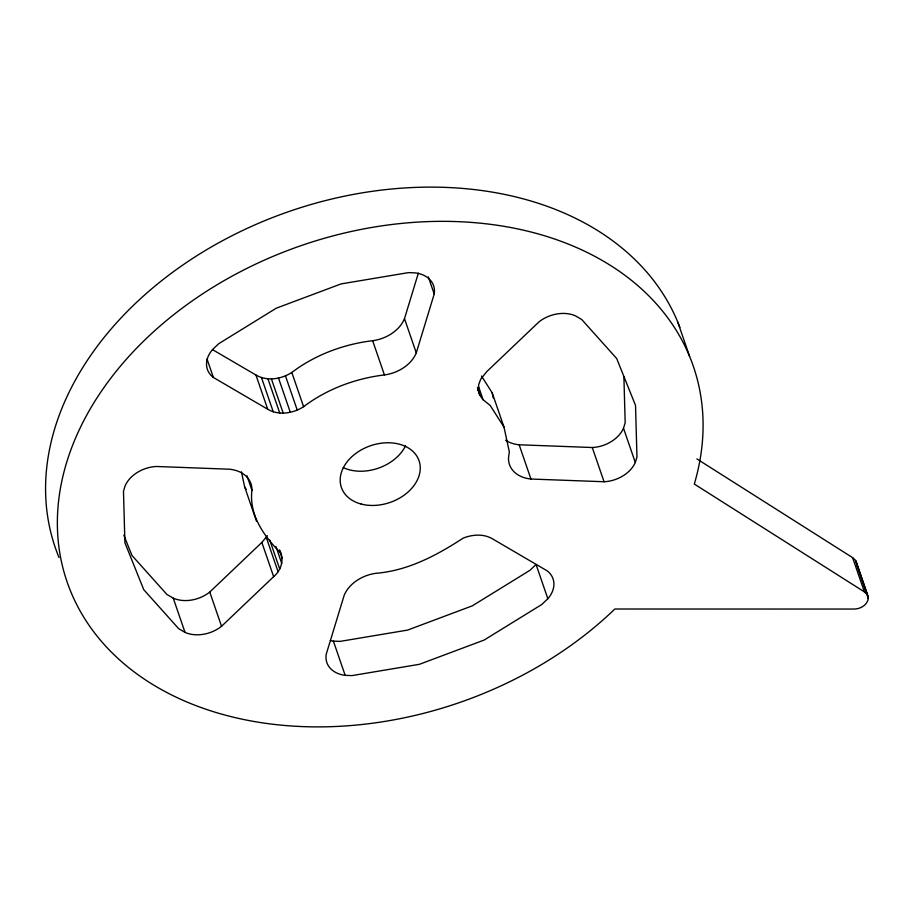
<?xml version="1.0" encoding="UTF-8"?>
<svg xmlns="http://www.w3.org/2000/svg" width="914" height="914" viewBox="0 0 914 914"><rect width="100%" height="100%" fill="white"/><g stroke="black" fill="none" stroke-linecap="round" stroke-linejoin="round"><path stroke-width="1.37" d="M280.587 552.913C264.146 536.347 248.848 515.096 251.933 490.281A33.441 24.415 -19 0 0 229.505 469.213L156.385 466.483A29.808 21.765 -19 0 0 125.149 485.757L123.481 491.229L124.921 542.79L143.749 589.679L178.698 628.695L185.028 632.397A29.808 21.765 -19 0 0 221.554 626.284L273.64 576.654C281.329 570.325 284.483 559.288 279.684 550.285M503.98 427.044L490.201 405.485L483.06 399.704L479.861 395.316L478.353 390.209L478.65 384.714L480.707 379.184L486.808 371.575L538.894 321.957A29.808 21.765 -19 0 1 575.42 315.833L581.75 319.534L616.699 358.551L635.527 405.439L636.967 457.011L635.299 462.484A29.808 21.765 -19 0 1 604.063 481.747L530.943 479.027A33.441 24.415 -19 0 1 508.504 457.948L509.315 451.802L503.98 427.044L492.189 392.814L481.484 376.042M868.3 598.499C867.226 605.354 859.971 609.238 853.482 609.055L614.859 609.01A331.165 241.799 -19 0 1 91.56 628.855A331.165 241.799 -19 0 1 343.047 233.367A331.165 241.799 -19 0 1 694.309 484.054L864.404 591.884L867.409 594.694L868.3 598.499L856.966 565.583M207.021 359.019L213.373 377.459L267.722 409.255C278.861 415.801 293.108 413.414 303.597 406.707C326.812 389.056 355.603 378.385 384.428 374.934A33.441 24.415 -19 0 0 416.281 352.884L404.491 318.655L418.349 273.16M416.281 352.884L434.207 294.011L428.323 276.896M635.299 462.484L623.508 428.243L625.176 422.771L623.896 376.785M123.813 535.158L131.959 555.449L166.908 594.466L173.249 598.167A29.808 21.765 -19 0 0 209.763 592.044L261.85 542.425L267.402 535.707M547.852 598.716L541.785 604.497L484.123 640.063L419.377 664.318L351.959 675.606L345.172 675.355A29.808 21.765 -19 0 1 326.229 654.218L344.167 595.345A33.441 24.415 -19 0 1 376.02 573.295C408.021 570.69 436.858 555.324 463.192 538.106C472.572 534.404 483.814 533.582 492.726 538.986L547.075 570.782A29.808 21.765 -19 0 1 547.852 598.716L536.061 564.486L529.994 570.267L472.332 605.833L407.587 630.089L340.179 641.377L333.382 641.125A29.808 21.765 -19 0 1 330.354 640.588M212.448 349.582L255.931 375.014C267.071 381.572 281.329 379.184 291.806 372.478C315.022 354.826 343.813 344.144 372.649 340.705A33.441 24.415 -19 0 0 404.491 318.655M505.591 440.228A33.441 24.415 -19 0 0 519.152 444.787L592.272 447.517A29.808 21.765 -19 0 0 623.508 428.243M696.902 458.931L852.613 557.654L855.63 560.465L856.349 562.281L868.14 596.511M241.422 471.83L244.678 486.956L246.209 489.356M855.63 560.465L867.409 594.694M852.613 557.654L864.404 591.884M677.822 322.196L689.613 356.426M592.272 447.517L604.063 481.747M519.152 444.787L530.943 479.027M478.525 386.542L483.06 399.704M477.451 387.57L478.353 390.209M477.588 388.736L479.861 395.316M372.649 340.705L384.428 374.934M291.806 372.478L303.597 406.707M285.465 375.894L297.256 410.123M278.519 378.099L290.309 412.328M271.424 378.944L283.214 413.174M267.962 378.842L279.753 413.071M261.484 377.585L273.263 411.826M255.931 375.014L267.722 409.255M333.382 641.125L345.172 675.355M279.364 550.125L282.083 558.02M275.902 546.401L281.798 563.515M269.767 540.083L279.741 569.056M246.951 475.794L251.933 490.281M266.294 537.489L278.073 571.718M244.678 486.956L256.468 521.186M261.85 542.425L273.64 576.654M209.763 592.044L221.554 626.284M173.249 598.167L185.028 632.397M492.189 392.814L493.377 398.31M856.349 562.281L856.509 564.269M59.044 557.574A331.165 241.799 -19 0 1 279.707 214.836A331.165 241.799 -19 0 1 679.867 327.395M405.565 445.769A41.061 29.979 -19 0 1 343.173 467.568M434.207 294.011A29.808 21.765 -19 0 0 415.276 272.875L408.478 272.623L341.071 283.911L276.325 308.167L218.663 343.733L212.596 349.514A29.808 21.765 -19 0 0 213.373 377.459M361.19 504.048A41.061 29.979 -19 0 0 420.246 467.203A41.061 29.979 -19 0 0 359.236 451.093A41.061 29.979 -19 0 0 361.19 504.048"/></g></svg>
